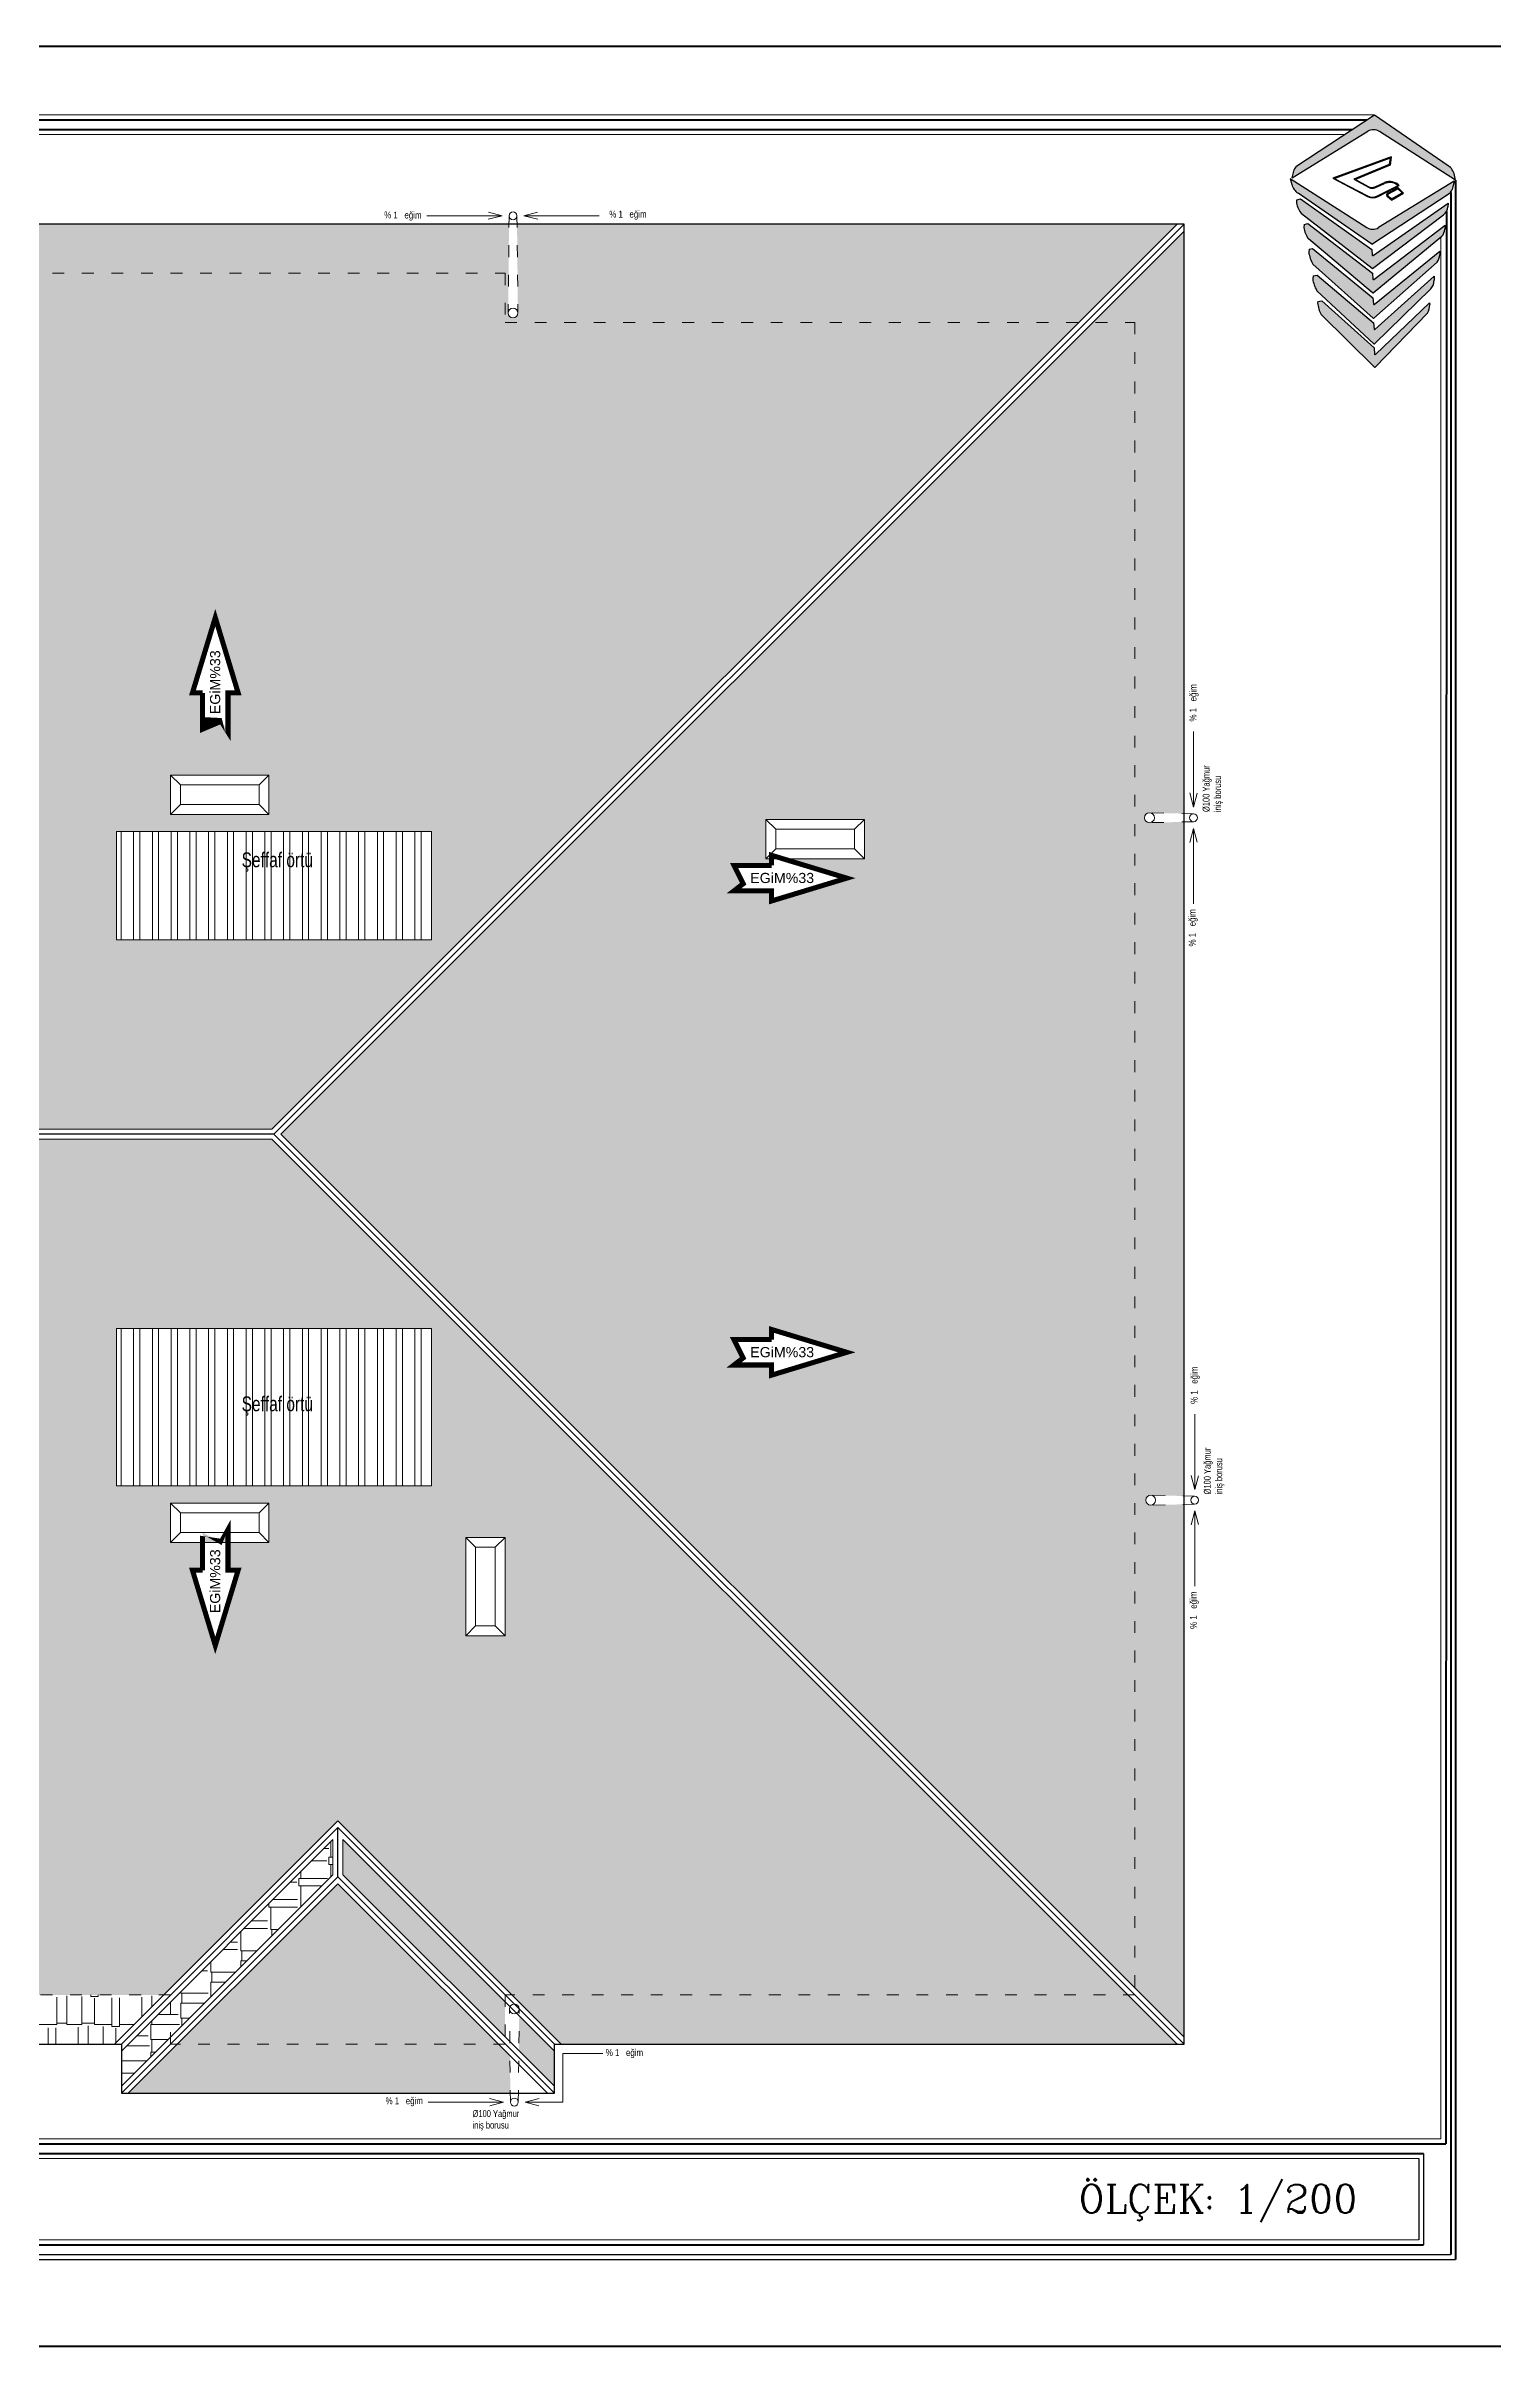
# Model space of a CAD drawing. Header units: metres. Extents: x 134072 to 172200, y 35728 to 38066.
# Drawn here: x 152391 to 153862, y 35728 to 38066 of the extents above; entities that cross this region are included whole.
import ezdxf

# ---------------------------------------------------------------- set-up
doc = ezdxf.new("R2010")
doc.units = ezdxf.units.M
doc.linetypes.add('ACAD_ISO03', pattern=[30, 12, -18])
for name, color, linetype, lineweight in [('baca', 161, 'Continuous', 20), ('Cizgi 09', 134, 'Continuous', 9), ('Cizgi 15', 3, 'Continuous', 15), ('Cizgi 20', 175, 'Continuous', 20), ('ELEKTRİK', 102, 'Continuous', 40), ('Tarama 13', 221, 'Continuous', 13), ('Yagmur olugu', 201, 'Continuous', 15)]:
    doc.layers.add(name, color=color, linetype=linetype, lineweight=lineweight)
doc.layers.add('duvaR', color=52, linetype='Continuous')
doc.layers.add('YAZI', color=1, linetype='Continuous')
doc.styles.add('Hatip', font='ARIALN.TTF', dxfattribs={"height": 9})
doc.styles.add('ROMANT', font='arial.ttf', dxfattribs={"width": 0.75})
doc.styles.add('TAks_1', font='romanc__.ttf', dxfattribs={"height": 5})

# ---------------------------------------------------------------- blocks, each defined once
blk = doc.blocks.new('A$C1E10244E')
at = {"layer": 'ELEKTRİK'}
h = blk.add_hatch(color=0, dxfattribs=at)
h.dxf.hatch_style = 1
h.paths.add_polyline_path([(85.48241377683371, 256.6795433316147), (6.682198122321651, 204.6353113308553, 0.1914207698794162), (3.84348711286151, 200.5636745545925), (1.938840796542534, 192.4500890238887), (78.74807630000957, 239.8506141259923, -0.2885837262599184), (90.68222253593248, 239.7433443427945), (168.0607137185661, 190.0490281051134), (166.8568624314084, 195.4483124685794, 0.1890538809528189), (160.4582730890988, 204.9415320536375)])
h.paths.add_polyline_path([(83.10067788621859, 100.2535397036929, 0.3396882681322735), (83.70976218495711, 100.2500507465625), (155.7452129385921, 154.9197006562615, 0.2133135299199046), (160.1376719867002, 162.9356567346614), (160.446415213612, 166.7412370743041), (84.17611869816356, 113.6395237053144, -0.5789230658628397), (83.39202079572738, 114.009968605516), (82.92284251250794, 119.8711772840215), (10.31858782558994, 171.1784360029887), (6.468129063134612, 170.0200561741859), (6.347150611229039, 167.0303926472375, 0.1243224100504765), (11.52901014801891, 155.8748118765431)])
h.paths.add_polyline_path([(17.94022657806818, 146.0464553030087), (14.04720199087036, 145.0403558682511), (13.80877536575134, 142.05776026465, 0.1117541212256304), (18.53616342065513, 130.4053493219446), (83.69660510225243, 75.52453977761095, 0.3623780836948442), (84.33722816162587, 75.52155832604957), (154.0168116967276, 133.1085193546702, 0.1781080327621892), (157.1151110925946, 141.0372510218218), (157.2468512464679, 144.3726334485848), (84.7656544858074, 89.3102739756432, -0.5928508708092252), (83.96478842572127, 89.66852045079361), (83.4774766099845, 95.75626224467086)])
h.paths.add_polyline_path([(22.657888162733, 120.7932005218462), (19.08582843135166, 119.9882986000626), (18.75426230812931, 117.0146160857216, 0.0927596321854622), (23.07905251103057, 104.7116679253534), (84.2922375200593, 49.79359921913652, 0.3809141262493287), (84.95753043407153, 49.79136838008921), (149.2652435087929, 106.7119763776527, 0.137990338212744), (151.9023239425948, 114.3448689963152), (151.9237196185691, 118.1628928734764), (85.35484783050569, 63.94037937431098, -0.6043536488061668), (84.54067138582946, 64.28815404142699), (84.03804396169518, 70.56722603976235)])
h.paths.add_polyline_path([(85.05089443448969, 23.93080310258529, 0.3995656844120675), (85.73995692066119, 23.93911773012459), (142.9381983577167, 79.66158811155438, 0.1777171811182414), (146.2472097439055, 88.68637034686694), (146.0861799319677, 92.50105690033804), (85.95163720732279, 38.5412305749775, -0.6207849619005688), (85.1193008397306, 38.87347706434741), (84.61536481179655, 45.16889679279297), (27.23571997171211, 93.76850140292117), (23.20653233265423, 92.93210478489121), (22.82460172918432, 89.96447057489907, 0.1021640603209957), (26.96302936805722, 77.85004315560806)])
h.paths.add_polyline_path([(32.01358010358807, 67.6677519268396), (27.96158799741367, 66.94992722337753), (27.71253296321288, 65.38008275329294, 0.0913218678889925), (31.40488283039078, 53.58640443313607), (85.71002820091708, 0.1280007714617852, 0.4167104516481447), (86.42008778978015, 0.136604226621472), (139.6197919791229, 55.10772322711043, 0.1190600627482621), (141.7427676880977, 63.76628364011799), (141.6284955488804, 65.35884222049026), (86.5572094659636, 12.93501483663255, -0.6310293391282233), (85.7140624190881, 13.25726954522881), (85.18350938156254, 19.88520220787913)])
h = blk.add_hatch(color=0, dxfattribs=at)
h.dxf.hatch_style = 1
h.paths.add_polyline_path([(102.6371772508628, 214.0017604253917), (43.30098438566574, 192.2574455646571), (78.4132699925485, 173.7063273810308, 0.2427842975556711), (89.41771860902098, 173.5994993278144), (110.7749428725265, 184.6689983954238, 0.3100372623709436), (95.87027744136866, 187.6809984476386), (86.11370783986969, 183.5343444215323, -0.2302042650430321), (79.12687655118499, 183.8884911123423), (66.1993989619077, 191.004093126954), (101.5332945239834, 205.5444299054907)])
h.paths.add_polyline_path([(101.449862192971, 212.566657477073), (100.6144660435229, 206.1663205763289), (64.58762547134803, 191.3408283215649), (80.13294573321991, 182.7843012334851, 0.2302042650431249), (86.00188401571768, 182.4868180132216), (95.87027744136866, 186.6809984476276, -0.2481485762495948), (108.391986030595, 185.6192482839833), (109.6669854470956, 184.8001035633897), (88.59206773935786, 174.1835762316623, -0.2427842975556701), (78.32124903065095, 174.2832824146717), (51.2127644654388, 188.6056966994656, -0.0633512393163682), (45.26405545607937, 191.9768317164708)], flags=16)
h = blk.add_hatch(color=0, dxfattribs=at)
h.dxf.hatch_style = 1
h.paths.add_polyline_path([(161.51825598702, 176.6375857282146, 0.1890498219996363), (164.3606933681935, 180.6366372885241), (166.470116096641, 189.1011318389137), (89.55870679659301, 141.9232806941218, -0.2877269539012046), (77.65469212374774, 142.0435265405831), (2.64956656792e-05, 191.8637317517714), (1.657073352338557, 185.6832044848561, 0.1781550521620416), (7.901706128820478, 176.8346683646595), (82.82864272935149, 125.174355192943)])
h = blk.add_hatch(color=0, dxfattribs=at)
h.dxf.hatch_style = 1
h.paths.add_polyline_path([(98.94136442049377, 176.9062423984214, 0.5319875525369011), (98.68239653562296, 173.2001049161299), (102.8028506805308, 169.9840686706229), (114.9713327476206, 176.9139537664341), (109.2872187486655, 182.5759252637725)])
h.paths.add_polyline_path([(109.3506086459288, 181.516677808504), (113.6266024322226, 177.2573411827325), (102.8501841006109, 171.1202288978311), (99.62267530693407, 173.6393165755944, -0.5390321188791847), (99.83819167130603, 176.3037310746404)], flags=16)
for p, q in [((1.938840796542534, 192.4500890238887), (78.74807630000896, 239.8506141259895)), ((6.682198122322915, 204.6353113308505), (85.48241377683371, 256.6795433316147)), ((85.48241377683371, 256.6795433316147), (160.4582730890993, 204.9415320536391)), ((168.0607137185661, 190.0490281051134), (90.68222253593466, 239.7433443427908)), ((102.6371772508628, 214.0017604253917), (43.30098438566574, 192.2574455646571)), ((101.449862192971, 212.566657477073), (45.26405545608485, 191.9768317164708)), ((101.449862192971, 212.566657477073), (100.6144660435229, 206.1663205763289)), ((102.6371772508628, 214.0017604253917), (101.5332945239834, 205.5444299054907)), ((2.64956656792e-05, 191.8637317517714), (77.65469212374774, 142.0435265405831)), ((2.64956656792e-05, 191.8637317517714), (1.657073352336738, 185.6832044848415)), ((1.938840796542534, 192.4500890238887), (3.843487112861566, 200.5636745545926)), ((43.30098438566574, 192.2574455646571), (78.4132699925485, 173.7063273810308)), ((51.2127644654629, 188.6056966994546), (78.3212490306496, 174.2832824146717)), ((100.6144660435229, 206.1663205763289), (64.58762547134803, 191.3408283215649)), ((64.58762547134803, 191.3408283215649), (80.13294573322173, 182.7843012334851)), ((101.5332945239834, 205.5444299054907), (66.1993989619077, 191.004093126954)), ((66.1993989619077, 191.004093126954), (79.12687655118587, 183.8884911123423)), ((86.11370783987286, 183.5343444215395), (95.87027744136866, 187.6809984476531)), ((166.470116096641, 189.1011318389137), (89.55870679659166, 141.9232806941218)), ((166.470116096641, 189.1011318389137), (164.3606933681953, 180.6366372885241)), ((168.0607137185661, 190.0490281051134), (166.8568624314116, 195.4483124685611)), ((6.467129715400915, 169.995359929333), (6.347150611229607, 167.0303926472515)), ((6.533077988273817, 170.039595540642), (10.31858782558993, 171.1784360029887)), ((82.82864272935149, 125.174355192943), (7.90170612881775, 176.8346683646559)), ((10.31858782558993, 171.1784360029887), (82.92284251250794, 119.8711772840215)), ((82.82864272935149, 125.174355192943), (161.5182559870204, 176.6375857282182)), ((84.17611869816345, 113.6395237053148), (160.446415213612, 166.7412370743041)), ((86.00188401571677, 182.4868180132216), (95.87027744136866, 186.6809984476276)), ((88.59206773935693, 174.1835762316514), (109.6669854470956, 184.8001035633897)), ((89.41771860902098, 173.5994993278144), (110.7749428725278, 184.6689983954238)), ((102.8028506805308, 169.9840686706229), (98.68239653562478, 173.2001049161299)), ((98.94136442037464, 176.9062423983523), (109.2872187486655, 182.5759252637725)), ((102.8501841006109, 171.1202288978311), (99.62267530693407, 173.6393165755944)), ((99.83819167130603, 176.3037310746404), (109.3506086459288, 181.516677808504)), ((102.8028506805308, 169.9840686706229), (114.9713327476206, 176.9139537664341)), ((102.8501841006109, 171.1202288978311), (113.6266024322226, 177.2573411827325)), ((109.6669854470956, 184.8001035633897), (108.3919860305709, 185.6192482840015)), ((114.9713327476206, 176.9139537664341), (109.2872187486655, 182.5759252637725)), ((113.6266024322226, 177.2573411827325), (109.3506086459288, 181.516677808504)), ((160.446415213612, 166.7412370743041), (160.1376719866998, 162.9356567346622)), ((83.10067788621836, 100.2535397036936), (11.52901014800454, 155.8748118765543)), ((14.04523245742257, 145.0157180082824), (13.80877536575235, 142.0577602646626)), ((14.11286890956217, 145.0573265932744), (17.94022657806818, 146.0464553030087)), ((17.94022657806818, 146.0464553030087), (83.47747660998398, 95.75626224467123)), ((83.70976218495707, 100.2500507465629), (155.7452129385929, 154.9197006562608)), ((84.76565448580732, 89.3102739756432), (157.2468512464688, 144.3726334485855)), ((157.2468512464679, 144.3726334485855), (157.0961629623821, 140.5575243881958)), ((83.69660510225187, 75.5245397776107), (18.53616342065425, 130.4053493219453)), ((19.08308951505205, 119.9637343670547), (18.75426230813036, 117.0146160857312)), ((19.15199386330141, 120.0032078365639), (22.65788816273334, 120.7932005218463)), ((22.65788816273289, 120.7932005218463), (84.03804396169518, 70.56722603976232)), ((82.92284251250794, 119.8711772840215), (83.39202079572713, 114.0099686055164)), ((84.33722816162617, 75.52155832604876), (154.0168116967247, 133.1085193546678)), ((85.35484783050515, 63.94037937431128), (151.92371961857, 118.1628928734772)), ((151.9237196185691, 118.1628928734735), (151.9023239425946, 114.3448689962952)), ((84.29223752005873, 49.79359921913601), (23.07905251103193, 104.7116679253522)), ((23.27294100880135, 92.94589019205341), (27.23571997171212, 93.76850140292117)), ((27.23571997171212, 93.76850140292117), (84.61536481179655, 45.16889679279303)), ((83.47747660998448, 95.75626224467123), (83.96478842572107, 89.66852045079395)), ((84.95753043407194, 49.7913683800889), (149.2652435087939, 106.7119763776536)), ((23.20337737838736, 92.90759051416173), (22.82460172918582, 89.96447057491058)), ((85.05089443448969, 23.93080310258483), (26.9630293680616, 77.85004315560398)), ((84.03804396169518, 70.56722603976232), (84.54067138582924, 64.28815404142733)), ((85.73995692066137, 23.93911773012405), (142.9381983576977, 79.66158811153582)), ((85.95163720732216, 38.54123057497782), (146.0861799319687, 92.50105690033888)), ((146.0861799319677, 92.50105690033706), (146.2472097439058, 88.68637034685888)), ((27.95771517996537, 66.92551606833148), (27.71253296311034, 65.38008275264656)), ((28.02837253455573, 66.96175833985399), (32.01358010358808, 67.66775192683961)), ((85.71002820091644, 0.1280007714613021), (31.4048828303894, 53.58640443313742)), ((32.01358010358808, 67.66775192683961), (85.18350938156254, 19.88520220787904)), ((86.42008778978062, 0.1366042266217846), (139.6197919791216, 55.1077232271091)), ((86.55720946596375, 12.93501483663203), (141.6284955488804, 65.35884222049026)), ((141.6284955488804, 65.35884222049026), (141.7427676877537, 63.7662836449126)), ((84.61536481179655, 45.16889679279303), (85.11930083973039, 38.87347706434776)), ((85.18350938156254, 19.88520220787904), (85.71406241908788, 13.25726954522906))]:
    blk.add_line(p, q)
for centre, radius, start, end in [((84.62996071372663, 230.3194318413189), 11.2, 57.29045376301397, 121.6795705332202), ((10.38564646194254, 199.0279170700814), 6.719999999999998, 123.4430860074122, 166.789143583002), ((61.48836927093043, 213.67215875072), 27.09087621110759, 233.2099314280751, 247.7095891605795), ((101.1273278568846, 175.3118019931898), 13.44000000000133, 44.12451297591593, 113.0260488329129), ((101.1273278568856, 174.3118019931898), 13.44, 57.28060396136198, 113.0260488329129), ((151.5526603310068, 192.0360114751056), 15.68, 12.56935509924607, 55.391907672283), ((16.80219004643185, 189.7437266584384), 15.68, 195.0084723028258, 235.4146747227013), ((31.02412146868573, 171.7117510233729), 25.11708595648748, 190.74168338692, 219.0888329856906), ((83.55327612475094, 184.1861048651917), 11.2, 242.150850770602, 296.7367619515182), ((84.01901330765666, 184.3164942923104), 12, 242.150850770579, 296.7367619518913), ((82.98451116397064, 190.8969613587142), 8, 241.1705307070564, 293.026048832913), ((83.3733588079599, 188.6714162404423), 6.719999999999998, 241.1705307070564, 293.026048832913), ((100.0606224357957, 174.9659172980391), 2.24, 119.9780875505319, 232.0277737710342), ((100.6071223784856, 174.9006111340895), 1.6, 118.7234001262787, 232.0277737710342), ((157.8401229884521, 182.2616178800526), 6.719999999999998, 303.1848000712793, 346.0064545010289), ((41.91399025886812, 146.6749007114722), 28.48194322889422, 189.3292520951418, 214.8355786901334), ((83.70252909666988, 151.4702793191827), 11.2, 237.3173520374841, 301.5251653180344), ((144.7898995502569, 141.2838318193025), 12.32767786945548, 318.4581235870088, 356.6223595573238), ((148.9743498210605, 163.841326777303), 11.2, 307.195844971754, 355.3618044834165), ((53.78949500291083, 122.4187564901349), 35.44957353041219, 188.7686939056946, 209.9669753774211), ((83.40749151006732, 100.6483376269661), 0.5, 232.1477587544015, 307.1958449717124), ((83.89042653102435, 114.0498650091522), 0.5, 184.5766563947715, 304.8468161139973), ((137.0184278787242, 115.2151039058626), 14.90931490169472, 325.2272365229489, 356.6538272888113), ((54.22894353621223, 93.92847373765836), 31.65353069417383, 187.1940956762683, 210.5274178193149), ((84.01870339402056, 75.9069697587056), 0.5, 229.8945352408164, 309.5721609529474), ((84.46319416101824, 89.70841685442974), 0.5, 184.5766563947715, 307.2231320952166), ((132.2982414319253, 88.68184609316448), 13.94896904568569, 319.7096539465078, 0.0185834986865002), ((61.57547191338108, 69.50701150979694), 34.11348963832458, 186.948459423409, 207.8199976491997), ((84.62613567269, 50.16577125418189), 0.5, 228.1027904157029, 311.5129662518862), ((85.0390771211264, 64.32805044506313), 0.5, 184.5766563947715, 309.1639373942294), ((122.757925567746, 63.83159605811306), 18.9849544652239, 332.6441792041454, 359.8028895453436), ((85.39105394673425, 24.29726115779704), 0.5, 227.1314222252489, 314.2512388729397), ((85.61770657502753, 38.91337346798355), 0.5, 184.5766563947715, 311.9022100152419), ((86.06079275206821, 0.4843211745483134), 0.5, 225.4501868053792, 315.9381968085594), ((86.21246815438506, 13.29716594886486), 0.5, 184.5766563947715, 313.5891679508569)]:
    blk.add_arc(centre, radius, start, end)

msp = doc.modelspace()

# ---------------------------------------------------------------- hatches: boundary and pattern name
at = {"layer": 'Cizgi 15'}
h = msp.add_hatch(dxfattribs=at)
h.set_pattern_fill('ANSI32', color=256, scale=2, angle=45, style=0)
h.set_pattern_definition([(90, (112265.0398451652, 22064.73808801715), (-19.05, 3.552713678800501e-15), []), (90, (112271.3898479081, 22071.08809075997), (-19.05, 3.552713678800501e-15), [])])
h.paths.add_polyline_path([(152584.8776766239, 37223.09924913129), (152664.8887612078, 37223.09924913129), (152664.8887612078, 37254.00989033184), (152584.8776766239, 37254.00989033184)], flags=8)
h.paths.add_polyline_path([(152752.1009142987, 37267.74196064166), (152492.1009142987, 37267.74196064166), (152492.1009142987, 37187.74196064166), (152752.1009142987, 37187.74196064166)])
h.paths.add_polyline_path([(152782.1009142988, 37267.74196064166), (152462.1009142987, 37267.74196064166), (152462.1009142987, 37157.74196064166), (152782.1009142987, 37157.74196064166)])
h.paths.add_polyline_path([(152752.1009142987, 37267.74196064166), (152492.1009142987, 37267.74196064166), (152492.1009142987, 37187.74196064166), (152752.1009142987, 37187.74196064166)])
h = msp.add_hatch(dxfattribs=at)
h.set_pattern_fill('ANSI32', color=256, scale=2, angle=45, style=0)
h.set_pattern_definition([(270, (112265.0398451652, 51855.74583319943), (-19.05, -3.552713678800501e-15), []), (270, (112271.3898479081, 51849.39583045662), (-19.05, -3.552713678800501e-15), [])])
h.paths.add_polyline_path([(152752.1009142987, 36632.74196057493), (152492.1009142987, 36632.74196057493), (152492.1009142987, 36732.74196057493), (152752.1009142987, 36732.74196057493)], flags=0)
h.paths.add_polyline_path([(152782.1009142987, 36602.74196057493), (152462.1009142987, 36602.74196057493), (152462.1009142987, 36762.74196057493), (152782.1009142987, 36762.74196057493)])
h.paths.add_polyline_path([(152752.1009142987, 36632.74196057493), (152752.1009142987, 36732.74196057493), (152492.1009142987, 36732.74196057493), (152492.1009142987, 36632.74196057493)], flags=16)
h.paths.add_polyline_path([(152584.8776766239, 36697.38467208529), (152664.8887612078, 36697.38467208529), (152664.8887612078, 36666.47403088475), (152584.8776766239, 36666.47403088475)], flags=8)
at = {"layer": 'Tarama 13'}
h = msp.add_hatch(dxfattribs=at)
h.set_pattern_fill('AR-RSHKE,_O', color=242, scale=0.1, angle=180)
h.set_pattern_definition([(180, (112265.0398451652, 22064.73808801715), (-64.77000000000001, -30.48), [15.24, -12.7, 17.78, -7.620000000000001, 22.86, -10.16]), (180, (112249.7998451652, 22063.46808801715), (-64.77000000000001, -30.48), [12.7, -48.26000000000001, 10.16, -15.24]), (180, (112219.3198451652, 22066.64308801715), (-64.77000000000001, -30.48), [7.620000000000001, -78.74000000000001]), (270, (112265.0398451652, 22064.73808801715), (21.59, -30.48000000000001), [29.21, -92.71000000000001]), (270, (112249.7998451652, 22064.73808801715), (21.59, -30.48000000000001), [28.575, -93.34500000000001]), (270, (112237.0998451652, 22064.73808801715), (21.59, -30.48000000000001), [26.67, -95.25]), (270, (112219.3198451652, 22066.64308801715), (21.59, -30.48000000000001), [29.21, -92.71000000000001]), (270, (112211.6998451652, 22066.64308801715), (21.59, -30.48000000000001), [29.21, -92.71000000000001]), (270, (112188.8398451652, 22064.73808801715), (21.59, -30.48000000000001), [27.94, -93.98])])
h.paths.add_polyline_path([(152861.0220021709, 37885.2419606083), (151900.0697669216, 37885.2419606083), (151900.8724236145, 37849.12046201091, -0.9838589748050909), (151890.8811546342, 37848.73566501727), (151891.6925423468, 37885.2419606083), (151813.006628264, 37885.2419606083), (151813.006628264, 37835.24196535489), (152857.1009141663, 37835.24196535493), (152857.1009146145, 37785.24196535488), (153440.0298512333, 37785.24196535488), (153540.0298464866, 37885.2419606083), (152869.1933279819, 37885.2419606083), (152870.0999138571, 37794.98809718808, -0.9779097036456889), (152860.1076650764, 37794.66393281603)])
h.paths.add_polyline_path([(151813.006628264, 37885.2419606083), (151039.17198209, 37885.2419606083), (151139.1719820902, 37785.24196060825), (151557.1009139055, 37785.24196060825), (151557.1009139055, 37835.24196535488), (151813.006628264, 37835.24196535489)])
h.paths.add_polyline_path([(151983.4942575363, 37406.31866601024), (152006.7129075363, 37329.8419274103), (151996.3935075363, 37329.8419274103), (151996.3935075363, 37291.68990225009), (151989.2059464888, 37301.00542666818), (151970.5950075364, 37291.68990225009), (151970.5950075363, 37329.8419274103), (151960.2756075363, 37329.8419274103)], flags=16)
h.paths.add_polyline_path([(151991.5685917727, 37305.49274693707), (151991.5685917727, 37375.82445573653), (151975.2553520047, 37375.82445573653), (151975.2553520047, 37305.49274693707)], flags=8)
h.paths.add_polyline_path([(152539.3427321884, 37408.7622571111), (152549.6621321884, 37408.7622571111)], flags=16)
h.paths.add_polyline_path([(152575.4606321885, 37370.6102319509), (152568.2730711409, 37379.92575636898), (152549.6621321885, 37370.61023195089), (152549.6621321884, 37408.7622571111), (152539.3427321885, 37408.7622571111), (152562.5613821884, 37485.23899571104), (152585.7800321884, 37408.7622571111), (152575.4606321884, 37408.7622571111)], flags=16)
h.paths.add_polyline_path([(152462.1009142987, 37267.74196064166), (152782.1009142987, 37267.74196064166), (152782.1009142987, 37157.74196064166), (152462.1009142987, 37157.74196064166)], flags=16)
h.paths.add_polyline_path([(152517.1009197607, 37285.16500153467), (152517.1009197607, 37325.16500153467), (152617.1009197607, 37325.16500153467), (152617.1009197607, 37285.16500153467)])
h.paths.add_polyline_path([(152202.1009142784, 37155.24196535486), (152272.1009142784, 37155.24196535486), (152272.1009142784, 37025.24196535486), (152202.1009142784, 37025.24196535486)])
h.paths.add_polyline_path([(151813.006628264, 37325.165003011), (151897.1009198918, 37325.165003011), (151897.1009198919, 37285.16500301099), (151813.006628264, 37285.16500301099), (151813.006628264, 37111.40731443506), (151959.1719820909, 36965.24196060829), (152620.0298464875, 36965.24196060829), (153440.0298512333, 37785.24196535488), (152857.1009146145, 37785.24196535488), (152857.1009141663, 37835.24196535493), (151813.006628264, 37835.24196535489)])
h.paths.add_polyline_path([(151797.1009198918, 37325.165003011), (151813.006628264, 37325.16500301099), (151813.006628264, 37835.24196535489), (151557.1009139055, 37835.24196535488), (151557.1009139055, 37785.24196060825), (151139.1719820902, 37785.24196060825), (151813.006628264, 37111.40731443506), (151813.006628264, 37285.165003011), (151797.1009198918, 37285.165003011)])
h = msp.add_hatch(dxfattribs=at)
h.set_pattern_fill('AR-RSHKE,_O', color=242, scale=0.1, angle=90)
h.set_pattern_definition([(90, (121041.5643238074, 22064.73808801715), (-30.48, 64.77000000000001), [15.24, -12.7, 17.78, -7.620000000000001, 22.86, -10.16]), (90, (121040.2943238074, 22079.97808801715), (-30.48, 64.77000000000001), [12.7, -48.26000000000001, 10.16, -15.24]), (90, (121043.4693238074, 22110.45808801715), (-30.48, 64.77000000000001), [7.620000000000001, -78.74000000000001]), (180, (121041.5643238074, 22064.73808801715), (-30.48, -21.59), [29.21, -92.71000000000001]), (180, (121041.5643238074, 22079.97808801715), (-30.48, -21.59), [28.575, -93.34500000000001]), (180, (121041.5643238074, 22092.67808801715), (-30.48, -21.59), [26.67, -95.25]), (180, (121043.4693238074, 22110.45808801715), (-30.48, -21.59), [29.21, -92.71000000000001]), (180, (121043.4693238074, 22118.07808801715), (-30.48, -21.59), [29.21, -92.71000000000001]), (180, (121041.5643238074, 22140.93808801715), (-30.48, -21.59), [27.94, -93.98])])
h.paths.add_polyline_path([(153547.1009142987, 37878.17089279644), (153454.1719868572, 37785.24196535488), (153497.1009142784, 37785.24196535488), (153497.1009142889, 36905.71395251734), (153547.1009142988, 36905.71395251734), (153547.1009142987, 37277.61379809484), (153512.3289524751, 37276.84095762696, -0.4435794812344539), (153506.833711292, 37281.81637079277, -0.4207374054548261), (153511.9448136873, 37286.81513626614), (153547.1009142987, 37286.0338986487)])
h.paths.add_polyline_path([(153204.2881849537, 37220.43340751257), (153127.8114463537, 37197.21475751259), (153127.8114463537, 37207.53415751256), (153089.6594211935, 37207.53415751254), (153098.9749456116, 37214.72171856009), (153089.6594211935, 37233.33265751252), (153127.8114463537, 37233.3326575126), (153127.8114463537, 37243.65205751258)], flags=16)
h.paths.add_polyline_path([(153547.1009142988, 36905.71395251734), (153497.1009142889, 36905.71395251734), (153497.1009142987, 36092.31302842023), (153547.1009142988, 36042.31302842015), (153547.1009142988, 36583.89951372918), (153513.5179146642, 36583.1530990954, -0.4435794812344585), (153508.0226734811, 36588.12851226122, -0.4207374054548261), (153513.1337758764, 36593.12727773459), (153547.1009142988, 36592.37246119262)])
h.paths.add_polyline_path([(153497.1009142889, 36905.71395251734), (152683.6999902016, 36905.71395251734), (153497.1009142987, 36092.31302842023)])
h.paths.add_polyline_path([(153204.2881849537, 36738.43266021291), (153127.8114463537, 36715.21401021293), (153127.8114463537, 36725.53341021291), (153089.6594211935, 36725.53341021289), (153098.9749456116, 36732.72097126044), (153089.6594211935, 36751.33191021287), (153127.8114463537, 36751.33191021295), (153127.8114463537, 36761.65131021292)], flags=16)
h.paths.add_polyline_path([(152907.1009143904, 36028.17089279642), (152871.3851063148, 36063.88670087204), (152871.0115573584, 36028.40238205176), (152907.1009143904, 35992.31302501979)])
h.paths.add_polyline_path([(152857.1009143904, 36078.17089279642), (152692.1009145057, 36243.17089268111), (152692.1009145057, 36207.31302490448), (152857.1009143904, 36042.31302501979)])
h.paths.add_polyline_path([(151267.1009142784, 36253.17089279644), (151267.1009142784, 36217.31302501981), (151442.1009142784, 36042.31302501979), (151442.1009142784, 36078.17089279642)])
h.paths.add_polyline_path([(151442.1009142784, 36078.17089279642), (151442.1009142784, 36042.31302501979), (151492.1009142784, 35992.31302501979), (151492.1009142784, 36028.17089279642)])
h.paths.add_polyline_path([(153103.4622658805, 37212.35907327613), (153173.79397468, 37212.35907327613), (153173.79397468, 37228.67231304421), (153103.4622658805, 37228.67231304421)], flags=8)
h.paths.add_polyline_path([(153103.4622658805, 36730.35832597648), (153173.79397468, 36730.35832597648), (153173.79397468, 36746.67156574456), (153103.4622658805, 36746.67156574456)], flags=8)
h.paths.add_polyline_path([(153497.1009142784, 37785.24196535488), (153454.1719868572, 37785.24196535488), (152629.1719821106, 36960.24196060829), (152683.6999902016, 36905.71395251734), (153497.1009142889, 36905.71395251734)])
h.paths.add_polyline_path([(153122.1009199379, 37240.16500153467), (153122.1009199379, 37280.16500153467), (153222.1009199379, 37280.16500153467), (153222.1009199379, 37240.16500153467)])
h = msp.add_hatch(dxfattribs=at)
h.set_pattern_fill('AR-RSHKE,_O', color=242, scale=0.1)
h.set_pattern_definition([(0, (112265.0398451652, 22064.73808801715), (64.77000000000001, 30.48), [15.24, -12.7, 17.78, -7.620000000000001, 22.86, -10.16]), (0, (112280.2798451652, 22066.00808801715), (64.77000000000001, 30.48), [12.7, -48.26000000000001, 10.16, -15.24]), (0, (112310.7598451652, 22062.83308801715), (64.77000000000001, 30.48), [7.620000000000001, -78.74000000000001]), (90, (112265.0398451652, 22064.73808801715), (-21.59, 30.48), [29.21, -92.71000000000001]), (90, (112280.2798451652, 22064.73808801715), (-21.59, 30.48), [28.575, -93.34500000000001]), (90, (112292.9798451652, 22064.73808801715), (-21.59, 30.48), [26.67, -95.25]), (90, (112310.7598451652, 22062.83308801715), (-21.59, 30.48), [29.21, -92.71000000000001]), (90, (112318.3798451652, 22062.83308801715), (-21.59, 30.48), [29.21, -92.71000000000001]), (90, (112341.2398451652, 22064.73808801715), (-21.59, 30.48), [27.94, -93.98])])
h.paths.add_polyline_path([(152861.9680423705, 36023.30376141603), (152850.0298418319, 36035.24196195455), (152524.1719871795, 36035.24196195455), (152474.1719824329, 35985.24195720792), (152862.3687249173, 35985.24195720792)])
h.paths.add_polyline_path([(152687.1009145057, 36198.17088928075), (152524.1719871795, 36035.24196195455), (152850.0298418319, 36035.24196195455)])
h.paths.add_polyline_path([(151983.4942575363, 36514.16525520634), (151960.2756075363, 36590.64199380628), (151970.5950075363, 36590.64199380628), (151970.5950075364, 36628.79401896649), (151989.2059464888, 36619.47849454841), (151996.3935075363, 36628.79401896649), (151996.3935075363, 36590.64199380628), (152006.7129075363, 36590.64199380628)], flags=16)
h.paths.add_polyline_path([(153490.0298462217, 36085.24196087346), (152864.1719778482, 36085.24196496238), (152914.1719822023, 36035.24196060828), (153540.0298464869, 36035.24196060828)])
h.paths.add_polyline_path([(152620.0298464869, 36955.24196060829), (151959.1719820903, 36955.24196060829), (151909.6439739993, 36905.71395251734), (152669.5578545778, 36905.71395251734)])
h.paths.add_polyline_path([(151813.006628264, 36809.07660678209), (151269.1719820903, 36265.24196060831), (151449.1719773255, 36085.24196537312), (151813.006628264, 36085.24196526171)])
h.paths.add_polyline_path([(151813.006628264, 36085.24196526171), (151449.1719773255, 36085.24196537312), (151499.1719820903, 36035.24196060828), (151813.006628264, 36035.24196060828)])
h.paths.add_polyline_path([(151262.1009142784, 36208.17088939608), (151089.1719868369, 36035.24196195455), (151435.0298417199, 36035.24196195455)])
h.paths.add_polyline_path([(151435.0298417199, 36035.24196195455), (151089.1719868369, 36035.24196195455), (151039.1719820902, 35985.24195720792), (151485.0298464666, 35985.24195720792)])
h.paths.add_polyline_path([(151991.5685917727, 36544.17376384294), (151991.5685917727, 36614.5054726424), (151975.2553520047, 36614.5054726424), (151975.2553520047, 36544.17376384294)], flags=8)
h.paths.add_polyline_path([(152462.1009142987, 36602.74196057492), (152462.1009142987, 36762.74196057493), (152782.1009142987, 36762.74196057493), (152782.1009142987, 36602.74196057492)], flags=16)
h.paths.add_polyline_path([(152539.3427321884, 36516.96580163011), (152549.6621321884, 36516.96580163011), (152549.6621321885, 36555.11782679032), (152568.2730711409, 36545.80230237223), (152575.4606321885, 36555.11782679032), (152575.4606321884, 36516.96580163011), (152585.7800321884, 36516.96580163011), (152562.5613821884, 36440.48906303017)], flags=16)
h.paths.add_polyline_path([(152570.6357164249, 36470.49757166677), (152570.6357164249, 36540.82928046623), (152554.3224766568, 36540.82928046623), (152554.3224766568, 36470.49757166677)], flags=8)
h.paths.add_polyline_path([(152517.1009197607, 36545.2418236412), (152517.1009197607, 36585.2418236412), (152617.1009197607, 36585.2418236412), (152617.1009197607, 36545.2418236412)])
h.paths.add_polyline_path([(152817.1009198259, 36450.2418236412), (152817.1009198259, 36550.24182364121), (152857.1009198259, 36550.24182364121), (152857.1009198259, 36450.2418236412)])
h.paths.add_polyline_path([(152272.1009142784, 36715.24196535487), (152202.1009142784, 36715.24196535487), (152202.1009142784, 36845.24196535486), (152272.1009142784, 36845.24196535486)])
h.paths.add_polyline_path([(152669.5578545778, 36905.71395251734), (151909.6439739993, 36905.71395251734), (151813.006628264, 36809.07660678209), (151813.006628264, 36085.24196526171), (152510.0298512492, 36085.24196504828), (152687.1009145057, 36262.31302830484), (152864.1719778482, 36085.24196496238), (153490.0298462217, 36085.24196087346)])
h.paths.add_polyline_path([(151832.1009142743, 36665.24196535486), (151832.1009142743, 36800.24196515612), (151897.1009169124, 36800.24196515612), (151897.1009169125, 36665.24196535486)])
h = msp.add_hatch(dxfattribs=at)
h.set_pattern_fill('AR-RSHKE', color=242, scale=0.1, angle=270, style=0)
h.set_pattern_definition([(270, (121041.5643238074, 22064.73808801715), (30.47999999999999, -64.77000000000001), [15.24, -12.7, 17.78, -7.620000000000001, 22.86, -10.16]), (270, (121042.8343238074, 22049.49808801715), (30.47999999999999, -64.77000000000001), [12.7, -48.26000000000001, 10.16, -15.24]), (270, (121039.6593238074, 22019.01808801715), (30.47999999999999, -64.77000000000001), [7.620000000000001, -78.74000000000001]), (0, (121041.5643238074, 22064.73808801715), (30.48000000000001, 21.58999999999999), [29.21, -92.71000000000001]), (0, (121041.5643238074, 22049.49808801715), (30.48000000000001, 21.58999999999999), [28.575, -93.34500000000001]), (0, (121041.5643238074, 22036.79808801715), (30.48000000000001, 21.58999999999999), [26.67, -95.25]), (0, (121039.6593238074, 22019.01808801715), (30.48000000000001, 21.58999999999999), [29.21, -92.71000000000001]), (0, (121039.6593238074, 22011.39808801715), (30.48000000000001, 21.58999999999999), [29.21, -92.71000000000001]), (0, (121041.5643238074, 21988.53808801715), (30.48000000000001, 21.58999999999999), [27.94, -93.98])])
h.paths.add_polyline_path([(152682.1009145057, 36207.31302490448), (152682.1009145057, 36242.3130281942), (152681.6719822623, 36242.74196043766), (152517.1009147834, 36078.17089295874), (152517.1009146478, 36042.31302504653)])
h.paths.add_polyline_path([(152517.1009147834, 36078.17089295874), (152467.100914621, 36028.17089279642), (152467.100914621, 35992.31302501979), (152517.1009146478, 36042.31302504653)])
h = msp.add_hatch(dxfattribs=at)
h.set_pattern_fill('AR-RSHKE,_O', color=242, scale=0.1)
h.set_pattern_definition([(0, (121041.5643238074, 22064.73808801715), (64.77000000000001, 30.48), [15.24, -12.7, 17.78, -7.620000000000001, 22.86, -10.16]), (0, (121056.8043238074, 22066.00808801715), (64.77000000000001, 30.48), [12.7, -48.26000000000001, 10.16, -15.24]), (0, (121087.2843238074, 22062.83308801715), (64.77000000000001, 30.48), [7.620000000000001, -78.74000000000001]), (90, (121041.5643238074, 22064.73808801715), (-21.59, 30.48), [29.21, -92.71000000000001]), (90, (121056.8043238074, 22064.73808801715), (-21.59, 30.48), [28.575, -93.34500000000001]), (90, (121069.5043238074, 22064.73808801715), (-21.59, 30.48), [26.67, -95.25]), (90, (121087.2843238074, 22062.83308801715), (-21.59, 30.48), [29.21, -92.71000000000001]), (90, (121094.9043238074, 22062.83308801715), (-21.59, 30.48), [29.21, -92.71000000000001]), (90, (121117.7643238074, 22064.73808801715), (-21.59, 30.48), [27.94, -93.98])])
h.paths.add_polyline_path([(152510.0298512492, 36085.24196504828), (151813.006628264, 36085.24196526171), (151813.006628264, 36035.24196060828), (151894.2641175783, 36035.24196060828), (151893.480896139, 36070.48098744437, -1.062637418156297), (151903.4550747782, 36070.86512623214), (151902.6634580587, 36035.24196060828), (152460.0298468092, 36035.24196060828)])

# ---------------------------------------------------------------- linework, layer by layer
at = {"lineweight": 20}
for p, q in [((137518.3247720027, 37996.4159194316, 127785.8520507812), (153740.3143315901, 37996.41591943802, 127785.8520507812)), ((150926.3157269164, 37976.41591943504, 127785.8520507812), (153710.0977845343, 37976.41591943572, 127785.8520507812)), ((153807.958101382, 37872.05472459343, 127785.8520507812), (153807.958101382, 35938.90703079668, 127785.8520507812)), ((150926.3157269164, 35938.90703079598, 127785.8520507812), (153807.958101382, 35938.90703079668, 127785.8520507812)), ((150948.8157269164, 35918.90703078442, 127785.8520507812), (153785.458101382, 35918.90703078371, 127785.8520507812)), ((150948.8157269164, 35836.31592203434, 127785.8520507812), (153785.458101382, 35836.31592203362, 127785.8520507812))]:
    msp.add_line(p, q, dxfattribs=at)
at = {"lineweight": 50}
for p, q in [((137523.3247720027, 37991.415919433, 127785.8520507812), (153732.6861318932, 37991.41591943942, 127785.8520507812)), ((150921.3157269164, 37981.41591943002, 127785.8520507812), (153717.6682887501, 37981.41591942934, 127785.8520507812)), ((153822.958101382, 37929.78540421194, 127785.8520507812), (153822.958101382, 35816.31592204413, 127785.8520507812)), ((153817.958101382, 37917.25388067744, 127785.8520507812), (153817.958101382, 35821.31592204366, 127785.8520507812)), ((153813.6999015069, 37898.20674468775, 127785.8520507812), (153812.958101382, 35933.90703078342, 127785.8520507812)), ((150921.3157269164, 35933.90703078552, 127785.8520507812), (153812.958101382, 35933.90703078342, 127785.8520507812)), ((150943.8157269164, 35923.90703078489, 127785.8520507812), (153790.458101382, 35923.90703078418, 127785.8520507812)), ((150943.8157269164, 35831.31592203447, 127785.8520507812), (153790.458101382, 35831.31592203447, 127785.8520507812))]:
    msp.add_line(p, q, dxfattribs=at)
for p, q in [((153785.458101382, 35918.90703078371, 127785.8520507812), (153785.458101382, 35836.31592203362, 127785.8520507812)), ((153790.458101382, 35923.90703078418, 127785.8520507812), (153790.458101382, 35831.31592203447, 127785.8520507812))]:
    msp.add_line(p, q)
at = {"lineweight": -2, "ltscale": 10}
for p, q in [((143746.8848496584, 35821.31592204366, 127785.8520507812), (153817.958101382, 35821.31592204366, 127785.8520507812)), ((143741.8848496584, 35816.31592204413, 127785.8520507812), (153822.958101382, 35816.31592204413, 127785.8520507812))]:
    msp.add_line(p, q, dxfattribs=at)
at = {"layer": 'baca'}
for p, q in [((152517.1009197607, 37325.16500153467), (152527.1009197607, 37315.16500153467)), ((152617.1009197607, 37325.16500153467), (152607.1009197607, 37315.16500153467)), ((152517.1009197607, 37285.16500153467), (152527.1009197607, 37295.16500153467)), ((152617.1009197607, 37285.16500153467), (152607.1009197607, 37295.16500153467)), ((153122.1009199379, 37280.16500153467), (153132.1009199379, 37270.16500153467)), ((153222.1009199379, 37280.16500153467), (153212.1009199379, 37270.16500153467)), ((153122.1009199379, 37240.16500153467), (153132.1009199379, 37250.16500153467)), ((153222.1009199379, 37240.16500153467), (153212.1009199379, 37250.16500153467)), ((152517.1009197607, 36585.2418236412), (152527.1009197607, 36575.2418236412)), ((152617.1009197607, 36585.2418236412), (152607.1009197607, 36575.2418236412)), ((152517.1009197607, 36545.2418236412), (152527.1009197607, 36555.2418236412)), ((152617.1009197607, 36545.2418236412), (152607.1009197607, 36555.2418236412)), ((152827.1009198259, 36540.2418236412), (152817.1009198259, 36550.2418236412)), ((152857.1009198259, 36550.2418236412), (152847.1009198259, 36540.2418236412)), ((152827.1009198259, 36460.2418236412), (152817.1009198259, 36450.2418236412)), ((152857.1009198259, 36450.2418236412), (152847.1009198259, 36460.2418236412))]:
    msp.add_line(p, q, dxfattribs=at)
at = {"layer": 'baca', "linetype": 'ByBlock'}
msp.add_line((152847.1009198259, 36460.2418236412), (152827.1009198259, 36460.2418236412), dxfattribs=at)
at = {"layer": 'baca'}
for points in [[(152617.1009197607, 37325.16500153467), (152517.1009197607, 37325.16500153467), (152517.1009197607, 37285.16500153467), (152617.1009197607, 37285.16500153467)], [(152527.1009197607, 37315.24182490008), (152607.1009197607, 37315.24182490008), (152607.1009197607, 37295.24182490008), (152527.1009197607, 37295.24182490008)], [(153222.1009199379, 37280.16500153467), (153122.1009199379, 37280.16500153467), (153122.1009199379, 37240.16500153467), (153222.1009199379, 37240.16500153467)], [(153132.1009199379, 37250.24182490008), (153212.1009199379, 37250.24182490008), (153212.1009199379, 37270.24182490008), (153132.1009199379, 37270.24182490008)], [(152617.1009197607, 36585.2418236412), (152517.1009197607, 36585.2418236412), (152517.1009197607, 36545.2418236412), (152617.1009197607, 36545.2418236412)], [(152527.1009197607, 36555.2418236412), (152607.1009197607, 36555.2418236412), (152607.1009197607, 36575.2418236412), (152527.1009197607, 36575.2418236412)], [(152857.1009198259, 36550.2418236412), (152817.1009198259, 36550.2418236412), (152817.1009198259, 36450.2418236412), (152857.1009198259, 36450.2418236412)], [(152847.1009198259, 36540.2418236412), (152827.1009198259, 36540.2418236412), (152827.1009198259, 36460.2418236412), (152847.1009198259, 36460.2418236412)]]:
    msp.add_lwpolyline(points, close=True, dxfattribs=at)
at = {"layer": 'Cizgi 09'}
for p, q in [((153540.0298464869, 37885.2419606083), (152620.0298464869, 36965.2419606083)), ((153547.1009142987, 37878.17089279644), (152629.1719821106, 36960.2419606083)), ((152620.0298464869, 36965.24196060829), (151959.1719820903, 36965.24196060829)), ((152620.0298464869, 36955.24196060829), (151959.1719820903, 36955.24196060829)), ((153540.0298464869, 36035.24196060828), (152620.0298464869, 36955.24196060829)), ((153547.1009142988, 36042.31302842015), (152629.1719821106, 36960.24196060829)), ((152460.0298468092, 36035.24196060828), (152687.1009145057, 36262.31302830484)), ((152687.1009145057, 36262.31302830484), (152914.1719822023, 36035.24196060828)), ((152467.100914621, 36028.17089279642), (152682.1009145057, 36243.17089268111)), ((152682.1009145057, 36207.31302490448), (152682.1009145057, 36243.17089268111)), ((152692.1009145057, 36207.31302490448), (152692.1009145057, 36243.17089268111)), ((152692.1009145057, 36243.17089268111), (152907.1009143904, 36028.17089279642)), ((152467.100914621, 35992.31302501979), (152682.1009145057, 36207.31302490448)), ((152474.1719824329, 35985.24195720792), (152687.1009145057, 36198.17088928075)), ((152900.0298465785, 35985.24195720792), (152687.1009145057, 36198.17088928075)), ((152907.1009143904, 35992.31302501979), (152692.1009145057, 36207.31302490448))]:
    msp.add_line(p, q, dxfattribs=at)
at = {"layer": 'Cizgi 20'}
for points in [[(152462.1009142987, 37267.74196064166), (152782.1009142987, 37267.74196064166), (152782.1009142987, 37157.74196064166), (152462.1009142987, 37157.74196064166)], [(152462.1009142987, 36602.74196057493), (152782.1009142987, 36602.74196057493), (152782.1009142987, 36762.74196057493), (152462.1009142987, 36762.74196057493)]]:
    msp.add_lwpolyline(points, close=True, dxfattribs=at)
at = {"layer": 'duvaR'}
for p, q in [((153547.1009142987, 37885.2419606083), (152622.1009142987, 36960.24196060829)), ((152622.1009142987, 36960.24196060829), (151957.1009142784, 36960.24196060829)), ((153547.1009142987, 36035.24196060828), (152622.1009142987, 36960.24196060829)), ((152467.100914621, 36035.24196060828), (152687.1009145057, 36255.24196049298)), ((152687.1009145057, 36255.24196049298), (152907.1009143904, 36035.24196060828)), ((152687.1009145057, 36205.24195709261), (152687.1009145057, 36255.24196049298)), ((152467.100914621, 35985.24195720792), (152687.1009145057, 36205.24195709261)), ((152907.1009143904, 35985.24195720792), (152687.1009145057, 36205.24195709261))]:
    msp.add_line(p, q, dxfattribs=at)
msp.add_lwpolyline([(151492.1009142784, 36035.24196060828), (152467.100914621, 36035.24196060828), (152467.100914621, 35985.24195720792), (152907.1009143904, 35985.24195720792), (152907.1009143904, 36035.24196060828), (153547.1009142988, 36035.24196060828), (153547.1009142987, 37885.2419606083), (151032.1009142784, 37885.2419606083), (151032.1009142784, 35985.24195720792), (151492.1009142784, 35985.24195720792)], close=True, dxfattribs=at)
at = {"layer": 'ELEKTRİK'}
for p, q in [((135359.3093461558, 38066.31592204413, 127785.8520507812), (172199.8239881321, 38066.31592204412, 127785.8520507812)), ((134072.2852463216, 35728.33535749717, 127785.8520507812), (172199.8239881321, 35728.33535749717, 127785.8520507812))]:
    msp.add_line(p, q, dxfattribs=at)
at = {"layer": 'Tarama 13', "const_width": 5.1597}
for points in [[(152539.3427321884, 37408.7622571111), (152549.6621321884, 37408.7622571111), (152539.3427321884, 37408.7622571111), (152562.5613821884, 37485.23899571104), (152585.7800321884, 37408.7622571111), (152575.4606321884, 37408.7622571111), (152575.4606321885, 37370.61023195089), (152568.2730711409, 37379.92575636898), (152549.6621321885, 37370.61023195089), (152549.6621321884, 37408.7622571111)], [(153127.8114463537, 37243.65205751258), (153127.8114463537, 37233.3326575126), (153127.8114463537, 37243.65205751258), (153204.2881849537, 37220.43340751257), (153127.8114463537, 37197.21475751259), (153127.8114463537, 37207.53415751256), (153089.6594211935, 37207.53415751254), (153098.9749456116, 37214.72171856009), (153089.6594211935, 37233.33265751252), (153127.8114463537, 37233.3326575126)], [(153127.8114463537, 36761.65131021292), (153127.8114463537, 36751.33191021295), (153127.8114463537, 36761.65131021292), (153204.2881849537, 36738.43266021291), (153127.8114463537, 36715.21401021293), (153127.8114463537, 36725.53341021291), (153089.6594211935, 36725.53341021289), (153098.9749456116, 36732.72097126044), (153089.6594211935, 36751.33191021287), (153127.8114463537, 36751.33191021295)], [(152539.3427321884, 36516.96580163011), (152549.6621321884, 36516.96580163011), (152539.3427321884, 36516.96580163011), (152562.5613821884, 36440.48906303017), (152585.7800321884, 36516.96580163011), (152575.4606321884, 36516.96580163011), (152575.4606321885, 36555.11782679032), (152568.2730711409, 36545.80230237223), (152549.6621321885, 36555.11782679032), (152549.6621321884, 36516.96580163011)]]:
    msp.add_lwpolyline(points, dxfattribs=at)
at = {"layer": 'Yagmur olugu'}
for p, q in [((152854.2212256631, 37893.76280884965), (152777.5997858921, 37893.76280884968)), ((152854.2212256631, 37893.76280884965), (152839.924894776, 37890.14806443601)), ((152854.2212256631, 37893.76280884965), (152840.2337025666, 37897.56303358485)), ((152875.9941044897, 37893.76280884965), (152889.9816275862, 37897.56303358485)), ((152875.9941044897, 37893.76280884965), (152952.6155442607, 37893.76280884968)), ((152875.9941044897, 37893.76280884965), (152890.2904353768, 37890.14806443601)), ((153556.5871605261, 37292.7103066991), (153556.5871605261, 37369.33174647015)), ((153556.5871605261, 37292.7103066991), (153552.9724161124, 37307.00663758625)), ((153556.5871605261, 37292.7103066991), (153560.3873852613, 37306.69782979562)), ((153556.5871605261, 37270.93742787256), (153552.9724161124, 37256.6410969854)), ((153556.5871605261, 37270.93742787256), (153556.5871605261, 37194.3159881015)), ((153556.5871605261, 37270.93742787256), (153560.3873852613, 37256.94990477603)), ((153557.7761227151, 36599.02244816754), (153557.7761227152, 36675.6438879386)), ((153557.7761227151, 36599.02244816754), (153554.1613783015, 36613.31877905469)), ((153557.7761227151, 36599.02244816754), (153561.5763474503, 36613.00997126407)), ((153557.7761227151, 36577.249569341), (153554.1613783015, 36562.95323845385)), ((153557.7761227151, 36577.249569341), (153557.7761227152, 36500.62812956994)), ((153557.7761227151, 36577.249569341), (153561.5763474503, 36563.26204624448)), ((152855.576523464, 35976.25534021239), (152778.955083693, 35976.25534021236)), ((152855.576523464, 35976.25534021239), (152841.2801925769, 35979.87008462603)), ((152855.576523464, 35976.25534021239), (152841.5890003675, 35972.45511547719)), ((152877.3494022906, 35976.25534021239), (152891.6457331777, 35979.87008462603)), ((152877.3494022906, 35976.25534021239), (152891.3369253871, 35972.45511547719))]:
    msp.add_line(p, q, dxfattribs=at)
at = {"layer": 'Yagmur olugu', "linetype": 'ACAD_ISO03'}
for p, q in [((152861.1076650764, 37893.7280835933), (152860.1076650764, 37794.66393281581)), ((152869.1076650764, 37893.7280835933), (152870.1076650764, 37794.66393281581)), ((153556.5524352697, 37285.82386728583), (153511.5600166935, 37286.82386728583)), ((153556.5524352697, 37277.82386728583), (153511.5600166935, 37276.82386728583)), ((153557.7413974588, 36592.13600875427), (153512.7489788826, 36593.13600875427)), ((153557.7413974588, 36584.13600875427), (153512.7489788826, 36583.13600875427)), ((152862.4629628773, 35976.29006546874), (152861.4629628773, 36071.28248404495)), ((152870.4629628773, 35976.29006546874), (152871.4629628773, 36071.28248404495))]:
    msp.add_line(p, q, dxfattribs=at)
msp.add_lwpolyline([(151082.1009142784, 37785.24196060825), (151557.1009139055, 37785.24196060825), (151557.1009139055, 37835.24196535488), (152857.1009141663, 37835.24196535493), (152857.1009146145, 37785.24196535488), (153497.1009142784, 37785.24196535488), (153497.1009142988, 36085.24196082727), (152857.1009143904, 36085.24196500858), (152857.1009143904, 36035.24196195455), (152517.100914621, 36035.24196195455), (152517.1009148101, 36085.24196504611), (151442.1009142784, 36085.24196537529), (151442.1009142784, 36035.24196195455), (151082.1009142784, 36035.24196195455)], close=True, dxfattribs=at)
at = {"layer": 'Yagmur olugu'}
msp.add_lwpolyline([(152877.3494022906, 35976.25534021239), (152915.6601221761, 35976.25534021237), (152915.6601221761, 36025.74579409783), (152956.2467714369, 36025.74579409783)], dxfattribs=at)
for centre, radius in [((152865.1076650764, 37893.7280835933), 4), ((152865.1001685834, 37794.93762741435), 5), ((153511.833711292, 37281.81637079277), 5), ((153556.5524352697, 37281.82386728583), 4), ((153513.0226734811, 36588.12851226122), 5), ((153557.7413974588, 36588.13600875427), 4), ((152866.4554663842, 36071.00878944641), 5), ((152866.4629628773, 35976.29006546874), 4)]:
    msp.add_circle(centre, radius, dxfattribs=at)

# ---------------------------------------------------------------- block references
msp.add_blockref('A$C1E10244E', (153654.8973876634, 37739.73637610682, 127785.8520507812))

# ---------------------------------------------------------------- texts
at = {"layer": 'Cizgi 15', "char_height": 15, "width": 129.6240930660279, "style": 'ROMANT'}
for insert, attachment_point in [((152589.3336793524, 37246.54570206445), 1), ((152589.3336793524, 36673.93821915214), 7)]:
    msp.add_mtext('Şeffaf örtü', dxfattribs=dict(at, insert=insert, attachment_point=attachment_point))
at = {"layer": 'Tarama 13', "linetype": 'Continuous', "lineweight": 25, "ltscale": 0.25, "style": 'ROMANT'}
for p in [(152567.5367288055, 37387.13194993255), (152567.5367288055, 36473.21644496145)]:
    msp.add_text('EGiM%%%33', height=10.3194, rotation=90, dxfattribs=at).set_placement(p)
for p in [(153106.1811391752, 37215.4580608955), (153106.1811391752, 36733.45731359585)]:
    msp.add_text('EGiM%%%33', height=10.3194, dxfattribs=at).set_placement(p)
at = {"layer": 'Yagmur olugu', "char_height": 7}
for s, insert, width, attachment_point, rotation, style in [('% 1   eğim', (152962.9504361645, 37889.67335220565), 43.48835230725813, 7, 0.25066058404325875, 'Hatip'), ('% 1   eğim', (152772.1206327752, 37888.82674970039), 38.82285486167905, 9, 359.74933941595674, 'Hatip'), ('% 1   eğim', (153552.4977038821, 37379.66663837394), 43.48835230725813, 1, 89.74933941595674, 'Hatip'), ('%%C100 Yağmur \\Piniş borusu', (153586.7227090869, 37287.64329320953), 70.2446600390831, 7, 90, 'ROMANT'), ('% 1   eğim', (153551.6511013768, 37188.83683498466), 38.82285486167905, 3, 90.25066058404326, 'Hatip'), ('% 1   eğim', (153553.6866660712, 36685.97877984238), 43.48835230725813, 1, 89.74933941595674, 'Hatip'), ('%%C100 Yağmur \\Piniş borusu', (153587.911671276, 36593.95543467797), 70.2446600390831, 7, 90, 'ROMANT'), ('% 1   eğim', (153552.8400635659, 36495.1489764531), 38.82285486167905, 3, 90.25066058404326, 'Hatip'), ('% 1   eğim', (152959.424703436, 36030.23924997466), 43.48835230725813, 1, 359.74933941595674, 'Hatip'), ('% 1   eğim', (152773.4759305761, 35981.19139936165), 38.82285486167905, 3, 0.25066058404325864, 'Hatip')]:
    msp.add_mtext(s, dxfattribs=dict(at, insert=insert, width=width, attachment_point=attachment_point, rotation=rotation, style=style))
at = {"layer": 'Yagmur olugu', "insert": (152823.9654002617, 35968.08445111959), "char_height": 7, "width": 70.2446600390831, "attachment_point": 1, "style": 'ROMANT'}
msp.add_mtext('%%C100 Yağmur \\Piniş borusu', dxfattribs=at)
at = {"layer": 'YAZI', "linetype": 'Continuous', "style": 'TAks_1'}
msp.add_text('ÖLÇEK: 1/200', height=28.8, dxfattribs=at).set_placement((153439.3982204198, 35863.76179578756, 127785.8520507812))

doc.saveas('drawing.dxf')
